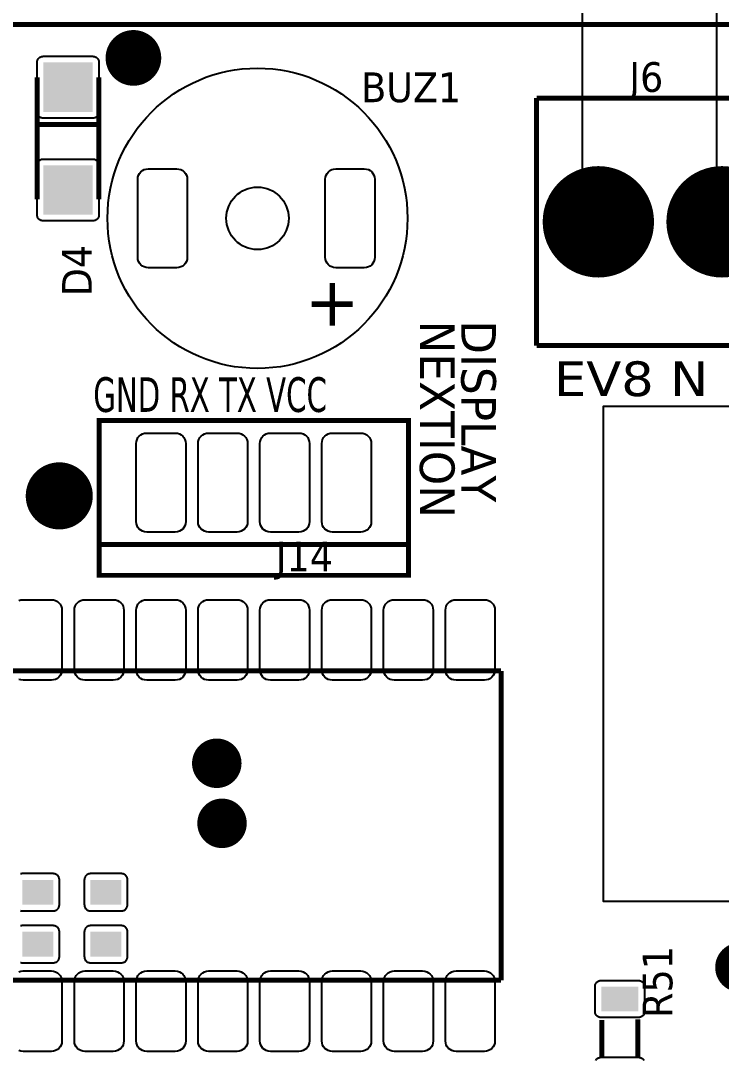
# Model space of a CAD drawing. Header units: millimetres. Extents: x 123.5 to 144.3, y 105.4 to 121.6.
# Drawn here: x 128.931 to 130.969, y 113.754 to 116.778 of the extents above; entities that cross this region are included whole.
import ezdxf

# ---------------------------------------------------------------- set-up
doc = ezdxf.new("R2010")
doc.units = ezdxf.units.MM
doc.layers.add('DESC', color=250, linetype='Continuous')
doc.layers.add('WIRES', color=7, linetype='Continuous')
doc.styles.get("Standard").update_dxf_attribs({"font": 'tahoma.ttf'})

# ---------------------------------------------------------------- blocks, each defined once
blk = doc.blocks.new('RPAD')
blk.add_trace([(-0.5, -0.5), (-0.5, 0.5), (0.5, -0.5), (0.5, 0.5)])
blk = doc.blocks.new('EPAD')
at = {"const_width": 0.5}
blk.add_lwpolyline([(-0.25, 0, 1), (0.25, 0, 1)], format="xyb", close=True, dxfattribs=at)
blk = doc.blocks.new('DIELEC-AUT006')
at = {"const_width": 0.012}
for points in [[(145.7768, 111.1683), (155.7749, 111.1683), (155.7749, 115.8809), (145.7768, 115.8809), (145.7768, 111.1683)], [(145.7768, 111.1683), (155.7749, 111.1683), (155.7749, 115.8809), (145.7768, 115.8809), (145.7768, 111.1683)], [(145.7768, 111.1683), (155.7749, 111.1683), (155.7749, 115.8809), (145.7768, 115.8809), (145.7768, 111.1683)], [(148.6748, 115.4573), (148.6748, 115.7528)], [(148.6748, 115.4573), (148.6748, 115.7528)], [(148.6748, 115.4573), (148.6748, 115.7528)], [(148.8248, 115.7528), (148.8248, 115.4573)], [(148.8248, 115.7528), (148.8248, 115.4573)], [(148.8248, 115.7528), (148.8248, 115.4573)], [(149.8859, 115.7026), (149.8859, 115.1026)], [(149.8859, 115.7026), (150.4859, 115.7026)], [(149.8859, 115.7026), (149.8859, 115.1026)], [(149.8859, 115.7026), (150.4859, 115.7026)], [(149.8859, 115.7026), (149.8859, 115.1026)], [(149.8859, 115.7026), (150.4859, 115.7026)], [(148.6748, 115.6388), (148.8248, 115.6388)], [(148.6748, 115.6388), (148.8248, 115.6388)], [(148.6748, 115.6388), (148.8248, 115.6388)], [(149.8859, 115.1026), (150.4859, 115.1026)], [(149.8859, 115.1026), (150.4859, 115.1026)], [(149.8859, 115.1026), (150.4859, 115.1026)], [(148.8252, 114.5457), (149.5752, 114.5457), (149.5752, 114.9207), (148.8252, 114.9207), (148.8252, 114.5457)], [(148.8252, 114.5457), (149.5752, 114.5457), (149.5752, 114.9207), (148.8252, 114.9207), (148.8252, 114.5457)], [(148.8252, 114.5457), (149.5752, 114.5457), (149.5752, 114.9207), (148.8252, 114.9207), (148.8252, 114.5457)], [(149.5752, 114.6207), (148.8252, 114.6207)], [(149.5752, 114.6207), (148.8252, 114.6207)], [(149.5752, 114.6207), (148.8252, 114.6207)], [(146.8002, 114.3142), (149.8002, 114.3142)], [(146.8002, 114.3142), (149.8002, 114.3142)], [(146.8002, 114.3142), (149.8002, 114.3142)], [(149.8002, 114.3142), (149.8002, 113.5642)], [(149.8002, 114.3142), (149.8002, 113.5642)], [(149.8002, 114.3142), (149.8002, 113.5642)], [(146.8002, 113.5642), (149.8002, 113.5642)], [(146.8002, 113.5642), (149.8002, 113.5642)], [(146.8002, 113.5642), (149.8002, 113.5642)], [(150.0443, 113.4677), (150.0443, 113.3792)], [(150.0443, 113.4677), (150.0443, 113.3792)], [(150.0443, 113.4677), (150.0443, 113.3792)], [(150.1313, 113.4692), (150.1313, 113.3792)], [(150.1313, 113.4692), (150.1313, 113.3792)], [(150.1313, 113.4692), (150.1313, 113.3792)]]:
    blk.add_lwpolyline(points, dxfattribs=at)
for points in [[(148.6748, 115.6688), (148.6748, 115.7888), (148.6749, 115.7904), (148.6751, 115.7919), (148.6755, 115.7933), (148.676, 115.7947), (148.6766, 115.796), (148.6773, 115.7973), (148.6782, 115.7984), (148.6792, 115.7995), (148.6802, 115.8004), (148.6814, 115.8013), (148.6826, 115.802), (148.6839, 115.8027), (148.6853, 115.8032), (148.6868, 115.8035), (148.6883, 115.8037), (148.6898, 115.8038), (148.8098, 115.8038), (148.8114, 115.8037), (148.8129, 115.8035), (148.8143, 115.8032), (148.8157, 115.8027), (148.817, 115.802), (148.8183, 115.8013), (148.8194, 115.8004), (148.8205, 115.7995), (148.8214, 115.7984), (148.8223, 115.7973), (148.823, 115.796), (148.8237, 115.7947), (148.8242, 115.7933), (148.8245, 115.7919), (148.8247, 115.7904), (148.8248, 115.7888), (148.8248, 115.6688), (148.8247, 115.6673), (148.8245, 115.6658), (148.8242, 115.6643), (148.8237, 115.6629), (148.823, 115.6616), (148.8223, 115.6604), (148.8214, 115.6592), (148.8205, 115.6582), (148.8194, 115.6572), (148.8183, 115.6563), (148.817, 115.6556), (148.8157, 115.655), (148.8143, 115.6545), (148.8129, 115.6541), (148.8114, 115.6539), (148.8098, 115.6538), (148.6898, 115.6538), (148.6883, 115.6539), (148.6868, 115.6541), (148.6853, 115.6545), (148.6839, 115.655), (148.6826, 115.6556), (148.6814, 115.6563), (148.6802, 115.6572), (148.6792, 115.6582), (148.6782, 115.6592), (148.6773, 115.6604), (148.6766, 115.6616), (148.676, 115.6629), (148.6755, 115.6643), (148.6751, 115.6658), (148.6749, 115.6673), (148.6748, 115.6688)], [(148.6748, 115.4198), (148.6748, 115.5398), (148.6749, 115.5414), (148.6751, 115.5429), (148.6755, 115.5443), (148.676, 115.5457), (148.6766, 115.547), (148.6773, 115.5483), (148.6782, 115.5494), (148.6792, 115.5505), (148.6802, 115.5514), (148.6814, 115.5523), (148.6826, 115.553), (148.6839, 115.5537), (148.6853, 115.5542), (148.6868, 115.5545), (148.6883, 115.5547), (148.6898, 115.5548), (148.8098, 115.5548), (148.8114, 115.5547), (148.8129, 115.5545), (148.8143, 115.5542), (148.8157, 115.5537), (148.817, 115.553), (148.8183, 115.5523), (148.8194, 115.5514), (148.8205, 115.5505), (148.8214, 115.5494), (148.8223, 115.5483), (148.823, 115.547), (148.8237, 115.5457), (148.8242, 115.5443), (148.8245, 115.5429), (148.8247, 115.5414), (148.8248, 115.5398), (148.8248, 115.4198), (148.8247, 115.4183), (148.8245, 115.4168), (148.8242, 115.4153), (148.8237, 115.4139), (148.823, 115.4126), (148.8223, 115.4114), (148.8214, 115.4102), (148.8205, 115.4092), (148.8194, 115.4082), (148.8183, 115.4073), (148.817, 115.4066), (148.8157, 115.406), (148.8143, 115.4055), (148.8129, 115.4051), (148.8114, 115.4049), (148.8098, 115.4048), (148.6898, 115.4048), (148.6883, 115.4049), (148.6868, 115.4051), (148.6853, 115.4055), (148.6839, 115.406), (148.6826, 115.4066), (148.6814, 115.4073), (148.6802, 115.4082), (148.6792, 115.4092), (148.6782, 115.4102), (148.6773, 115.4114), (148.6766, 115.4126), (148.676, 115.4139), (148.6755, 115.4153), (148.6751, 115.4168), (148.6749, 115.4183), (148.6748, 115.4198)], [(149.0135, 115.2911), (148.9445, 115.2911), (148.9393, 115.2916), (148.9345, 115.2931), (148.9301, 115.2954), (148.9264, 115.2985), (148.9233, 115.3022), (148.921, 115.3066), (148.9195, 115.3114), (148.919, 115.3166), (148.919, 115.5056), (148.9195, 115.5108), (148.921, 115.5156), (148.9233, 115.52), (148.9264, 115.5237), (148.9301, 115.5268), (148.9345, 115.5291), (148.9393, 115.5306), (148.9445, 115.5311), (149.0135, 115.5311), (149.0187, 115.5306), (149.0235, 115.5291), (149.0279, 115.5268), (149.0316, 115.5237), (149.0347, 115.52), (149.037, 115.5156), (149.0385, 115.5108), (149.039, 115.5056), (149.039, 115.3166), (149.0385, 115.3114), (149.037, 115.3066), (149.0347, 115.3022), (149.0316, 115.2985), (149.0279, 115.2954), (149.0235, 115.2931), (149.0187, 115.2916), (149.0135, 115.2911)], [(149.4682, 115.2911), (149.3992, 115.2911), (149.394, 115.2916), (149.3892, 115.2931), (149.3848, 115.2954), (149.3811, 115.2985), (149.378, 115.3022), (149.3757, 115.3066), (149.3742, 115.3114), (149.3737, 115.3166), (149.3737, 115.5056), (149.3742, 115.5108), (149.3757, 115.5156), (149.378, 115.52), (149.3811, 115.5237), (149.3848, 115.5268), (149.3892, 115.5291), (149.394, 115.5306), (149.3992, 115.5311), (149.4682, 115.5311), (149.4734, 115.5306), (149.4783, 115.5291), (149.4826, 115.5268), (149.4863, 115.5237), (149.4894, 115.52), (149.4917, 115.5156), (149.4932, 115.5108), (149.4937, 115.5056), (149.4937, 115.3166), (149.4932, 115.3114), (149.4917, 115.3066), (149.4894, 115.3022), (149.4863, 115.2985), (149.4826, 115.2954), (149.4783, 115.2931), (149.4734, 115.2916), (149.4682, 115.2911)], [(149.0097, 114.6507), (148.9407, 114.6507), (148.9355, 114.6512), (148.9307, 114.6526), (148.9264, 114.6549), (148.9226, 114.658), (148.9195, 114.6618), (148.9172, 114.6661), (148.9158, 114.6709), (148.9152, 114.6762), (148.9152, 114.8652), (148.9158, 114.8704), (148.9172, 114.8752), (148.9195, 114.8795), (148.9226, 114.8833), (148.9264, 114.8864), (148.9307, 114.8887), (148.9355, 114.8902), (148.9407, 114.8907), (149.0097, 114.8907), (149.015, 114.8902), (149.0198, 114.8887), (149.0241, 114.8864), (149.0279, 114.8833), (149.031, 114.8795), (149.0333, 114.8752), (149.0347, 114.8704), (149.0352, 114.8652), (149.0352, 114.6762), (149.0347, 114.6709), (149.0333, 114.6661), (149.031, 114.6618), (149.0279, 114.658), (149.0241, 114.6549), (149.0198, 114.6526), (149.015, 114.6512), (149.0097, 114.6507)], [(149.1597, 114.6507), (149.0907, 114.6507), (149.0855, 114.6512), (149.0807, 114.6526), (149.0764, 114.6549), (149.0726, 114.658), (149.0695, 114.6618), (149.0672, 114.6661), (149.0658, 114.6709), (149.0652, 114.6762), (149.0652, 114.8652), (149.0658, 114.8704), (149.0672, 114.8752), (149.0695, 114.8795), (149.0726, 114.8833), (149.0764, 114.8864), (149.0807, 114.8887), (149.0855, 114.8902), (149.0907, 114.8907), (149.1597, 114.8907), (149.165, 114.8902), (149.1698, 114.8887), (149.1741, 114.8864), (149.1779, 114.8833), (149.181, 114.8795), (149.1833, 114.8752), (149.1847, 114.8704), (149.1852, 114.8652), (149.1852, 114.6762), (149.1847, 114.6709), (149.1833, 114.6661), (149.181, 114.6618), (149.1779, 114.658), (149.1741, 114.6549), (149.1698, 114.6526), (149.165, 114.6512), (149.1597, 114.6507)], [(149.3097, 114.6507), (149.2407, 114.6507), (149.2355, 114.6512), (149.2307, 114.6526), (149.2264, 114.6549), (149.2226, 114.658), (149.2195, 114.6618), (149.2172, 114.6661), (149.2158, 114.6709), (149.2152, 114.6762), (149.2152, 114.8652), (149.2158, 114.8704), (149.2172, 114.8752), (149.2195, 114.8795), (149.2226, 114.8833), (149.2264, 114.8864), (149.2307, 114.8887), (149.2355, 114.8902), (149.2407, 114.8907), (149.3097, 114.8907), (149.315, 114.8902), (149.3198, 114.8887), (149.3241, 114.8864), (149.3279, 114.8833), (149.331, 114.8795), (149.3333, 114.8752), (149.3347, 114.8704), (149.3352, 114.8652), (149.3352, 114.6762), (149.3347, 114.6709), (149.3333, 114.6661), (149.331, 114.6618), (149.3279, 114.658), (149.3241, 114.6549), (149.3198, 114.6526), (149.315, 114.6512), (149.3097, 114.6507)], [(149.4597, 114.6507), (149.3907, 114.6507), (149.3855, 114.6512), (149.3807, 114.6526), (149.3764, 114.6549), (149.3726, 114.658), (149.3695, 114.6618), (149.3672, 114.6661), (149.3658, 114.6709), (149.3652, 114.6762), (149.3652, 114.8652), (149.3658, 114.8704), (149.3672, 114.8752), (149.3695, 114.8795), (149.3726, 114.8833), (149.3764, 114.8864), (149.3807, 114.8887), (149.3855, 114.8902), (149.3907, 114.8907), (149.4597, 114.8907), (149.465, 114.8902), (149.4698, 114.8887), (149.4741, 114.8864), (149.4779, 114.8833), (149.481, 114.8795), (149.4833, 114.8752), (149.4847, 114.8704), (149.4852, 114.8652), (149.4852, 114.6762), (149.4847, 114.6709), (149.4833, 114.6661), (149.481, 114.6618), (149.4779, 114.658), (149.4741, 114.6549), (149.4698, 114.6526), (149.465, 114.6512), (149.4597, 114.6507)], [(148.8597, 114.2917), (148.7907, 114.2917), (148.7855, 114.2922), (148.7807, 114.2936), (148.7764, 114.296), (148.7726, 114.299), (148.7695, 114.3028), (148.7672, 114.3071), (148.7658, 114.312), (148.7652, 114.3172), (148.7652, 114.4612), (148.7658, 114.4664), (148.7672, 114.4712), (148.7695, 114.4755), (148.7726, 114.4793), (148.7764, 114.4824), (148.7807, 114.4847), (148.7855, 114.4862), (148.7907, 114.4867), (148.8597, 114.4867), (148.865, 114.4862), (148.8698, 114.4847), (148.8741, 114.4824), (148.8779, 114.4793), (148.881, 114.4755), (148.8833, 114.4712), (148.8847, 114.4664), (148.8852, 114.4612), (148.8852, 114.3172), (148.8847, 114.312), (148.8833, 114.3071), (148.881, 114.3028), (148.8779, 114.299), (148.8741, 114.296), (148.8698, 114.2936), (148.865, 114.2922), (148.8597, 114.2917)], [(149.0097, 114.2917), (148.9407, 114.2917), (148.9355, 114.2922), (148.9307, 114.2936), (148.9264, 114.296), (148.9226, 114.299), (148.9195, 114.3028), (148.9172, 114.3071), (148.9158, 114.312), (148.9152, 114.3172), (148.9152, 114.4612), (148.9158, 114.4664), (148.9172, 114.4712), (148.9195, 114.4755), (148.9226, 114.4793), (148.9264, 114.4824), (148.9307, 114.4847), (148.9355, 114.4862), (148.9407, 114.4867), (149.0097, 114.4867), (149.015, 114.4862), (149.0198, 114.4847), (149.0241, 114.4824), (149.0279, 114.4793), (149.031, 114.4755), (149.0333, 114.4712), (149.0347, 114.4664), (149.0352, 114.4612), (149.0352, 114.3172), (149.0347, 114.312), (149.0333, 114.3071), (149.031, 114.3028), (149.0279, 114.299), (149.0241, 114.296), (149.0198, 114.2936), (149.015, 114.2922), (149.0097, 114.2917)], [(149.1597, 114.2917), (149.0907, 114.2917), (149.0855, 114.2922), (149.0807, 114.2936), (149.0764, 114.296), (149.0726, 114.299), (149.0695, 114.3028), (149.0672, 114.3071), (149.0658, 114.312), (149.0652, 114.3172), (149.0652, 114.4612), (149.0658, 114.4664), (149.0672, 114.4712), (149.0695, 114.4755), (149.0726, 114.4793), (149.0764, 114.4824), (149.0807, 114.4847), (149.0855, 114.4862), (149.0907, 114.4867), (149.1597, 114.4867), (149.165, 114.4862), (149.1698, 114.4847), (149.1741, 114.4824), (149.1779, 114.4793), (149.181, 114.4755), (149.1833, 114.4712), (149.1847, 114.4664), (149.1852, 114.4612), (149.1852, 114.3172), (149.1847, 114.312), (149.1833, 114.3071), (149.181, 114.3028), (149.1779, 114.299), (149.1741, 114.296), (149.1698, 114.2936), (149.165, 114.2922), (149.1597, 114.2917)], [(149.3097, 114.2917), (149.2407, 114.2917), (149.2355, 114.2922), (149.2307, 114.2936), (149.2264, 114.296), (149.2226, 114.299), (149.2195, 114.3028), (149.2172, 114.3071), (149.2158, 114.312), (149.2152, 114.3172), (149.2152, 114.4612), (149.2158, 114.4664), (149.2172, 114.4712), (149.2195, 114.4755), (149.2226, 114.4793), (149.2264, 114.4824), (149.2307, 114.4847), (149.2355, 114.4862), (149.2407, 114.4867), (149.3097, 114.4867), (149.315, 114.4862), (149.3198, 114.4847), (149.3241, 114.4824), (149.3279, 114.4793), (149.331, 114.4755), (149.3333, 114.4712), (149.3347, 114.4664), (149.3352, 114.4612), (149.3352, 114.3172), (149.3347, 114.312), (149.3333, 114.3071), (149.331, 114.3028), (149.3279, 114.299), (149.3241, 114.296), (149.3198, 114.2936), (149.315, 114.2922), (149.3097, 114.2917)], [(149.4597, 114.2917), (149.3907, 114.2917), (149.3855, 114.2922), (149.3807, 114.2936), (149.3764, 114.296), (149.3726, 114.299), (149.3695, 114.3028), (149.3672, 114.3071), (149.3658, 114.312), (149.3652, 114.3172), (149.3652, 114.4612), (149.3658, 114.4664), (149.3672, 114.4712), (149.3695, 114.4755), (149.3726, 114.4793), (149.3764, 114.4824), (149.3807, 114.4847), (149.3855, 114.4862), (149.3907, 114.4867), (149.4597, 114.4867), (149.465, 114.4862), (149.4698, 114.4847), (149.4741, 114.4824), (149.4779, 114.4793), (149.481, 114.4755), (149.4833, 114.4712), (149.4847, 114.4664), (149.4852, 114.4612), (149.4852, 114.3172), (149.4847, 114.312), (149.4833, 114.3071), (149.481, 114.3028), (149.4779, 114.299), (149.4741, 114.296), (149.4698, 114.2936), (149.465, 114.2922), (149.4597, 114.2917)], [(149.6097, 114.2917), (149.5407, 114.2917), (149.5355, 114.2922), (149.5307, 114.2936), (149.5264, 114.296), (149.5226, 114.299), (149.5195, 114.3028), (149.5172, 114.3071), (149.5158, 114.312), (149.5152, 114.3172), (149.5152, 114.4612), (149.5158, 114.4664), (149.5172, 114.4712), (149.5195, 114.4755), (149.5226, 114.4793), (149.5264, 114.4824), (149.5307, 114.4847), (149.5355, 114.4862), (149.5407, 114.4867), (149.6097, 114.4867), (149.615, 114.4862), (149.6198, 114.4847), (149.6241, 114.4824), (149.6279, 114.4793), (149.631, 114.4755), (149.6333, 114.4712), (149.6347, 114.4664), (149.6352, 114.4612), (149.6352, 114.3172), (149.6347, 114.312), (149.6333, 114.3071), (149.631, 114.3028), (149.6279, 114.299), (149.6241, 114.296), (149.6198, 114.2936), (149.615, 114.2922), (149.6097, 114.2917)], [(149.7597, 114.2917), (149.6907, 114.2917), (149.6855, 114.2922), (149.6807, 114.2936), (149.6764, 114.296), (149.6726, 114.299), (149.6695, 114.3028), (149.6672, 114.3071), (149.6658, 114.312), (149.6652, 114.3172), (149.6652, 114.4612), (149.6658, 114.4664), (149.6672, 114.4712), (149.6695, 114.4755), (149.6726, 114.4793), (149.6764, 114.4824), (149.6807, 114.4847), (149.6855, 114.4862), (149.6907, 114.4867), (149.7597, 114.4867), (149.765, 114.4862), (149.7698, 114.4847), (149.7741, 114.4824), (149.7779, 114.4793), (149.781, 114.4755), (149.7833, 114.4712), (149.7847, 114.4664), (149.7852, 114.4612), (149.7852, 114.3172), (149.7847, 114.312), (149.7833, 114.3071), (149.781, 114.3028), (149.7779, 114.299), (149.7741, 114.296), (149.7698, 114.2936), (149.765, 114.2922), (149.7597, 114.2917)], [(148.8943, 113.7476), (148.8943, 113.8076), (148.8942, 113.8091), (148.894, 113.8106), (148.8936, 113.8121), (148.8931, 113.8135), (148.8925, 113.8148), (148.8918, 113.816), (148.8909, 113.8172), (148.8899, 113.8182), (148.8889, 113.8192), (148.8877, 113.82), (148.8865, 113.8208), (148.8852, 113.8214), (148.8838, 113.8219), (148.8823, 113.8223), (148.8808, 113.8225), (148.8793, 113.8226), (148.8043, 113.8226), (148.8027, 113.8225), (148.8012, 113.8223), (148.7998, 113.8219), (148.7984, 113.8214), (148.7971, 113.8208), (148.7958, 113.82), (148.7947, 113.8192), (148.7936, 113.8182), (148.7927, 113.8172), (148.7918, 113.816), (148.7911, 113.8148), (148.7904, 113.8135), (148.7899, 113.8121), (148.7896, 113.8106), (148.7894, 113.8091), (148.7893, 113.8076), (148.7893, 113.7476), (148.7894, 113.746), (148.7896, 113.7445), (148.7899, 113.743), (148.7904, 113.7417), (148.7911, 113.7403), (148.7918, 113.7391), (148.7927, 113.738), (148.7936, 113.7369), (148.7947, 113.7359), (148.7958, 113.7351), (148.7971, 113.7343), (148.7984, 113.7337), (148.7998, 113.7332), (148.8012, 113.7329), (148.8027, 113.7326), (148.8043, 113.7326), (148.8793, 113.7326), (148.8808, 113.7326), (148.8823, 113.7329), (148.8838, 113.7332), (148.8852, 113.7337), (148.8865, 113.7343), (148.8877, 113.7351), (148.8889, 113.7359), (148.8899, 113.7369), (148.8909, 113.738), (148.8918, 113.7391), (148.8925, 113.7403), (148.8931, 113.7417), (148.8936, 113.743), (148.894, 113.7445), (148.8942, 113.746), (148.8943, 113.7476)], [(148.8943, 113.6216), (148.8943, 113.6816), (148.8942, 113.6831), (148.894, 113.6846), (148.8936, 113.6861), (148.8931, 113.6875), (148.8925, 113.6888), (148.8918, 113.69), (148.8909, 113.6912), (148.8899, 113.6922), (148.8889, 113.6932), (148.8877, 113.694), (148.8865, 113.6948), (148.8852, 113.6954), (148.8838, 113.6959), (148.8823, 113.6963), (148.8808, 113.6965), (148.8793, 113.6966), (148.8043, 113.6966), (148.8027, 113.6965), (148.8012, 113.6963), (148.7998, 113.6959), (148.7984, 113.6954), (148.7971, 113.6948), (148.7958, 113.694), (148.7947, 113.6932), (148.7936, 113.6922), (148.7927, 113.6912), (148.7918, 113.69), (148.7911, 113.6888), (148.7904, 113.6875), (148.7899, 113.6861), (148.7896, 113.6846), (148.7894, 113.6831), (148.7893, 113.6816), (148.7893, 113.6216), (148.7894, 113.62), (148.7896, 113.6185), (148.7899, 113.617), (148.7904, 113.6157), (148.7911, 113.6143), (148.7918, 113.6131), (148.7927, 113.612), (148.7936, 113.6109), (148.7947, 113.6099), (148.7958, 113.6091), (148.7971, 113.6083), (148.7984, 113.6077), (148.7998, 113.6072), (148.8012, 113.6069), (148.8027, 113.6066), (148.8043, 113.6066), (148.8793, 113.6066), (148.8808, 113.6066), (148.8823, 113.6069), (148.8838, 113.6072), (148.8852, 113.6077), (148.8865, 113.6083), (148.8877, 113.6091), (148.8889, 113.6099), (148.8899, 113.6109), (148.8909, 113.612), (148.8918, 113.6131), (148.8925, 113.6143), (148.8931, 113.6157), (148.8936, 113.617), (148.894, 113.6185), (148.8942, 113.62), (148.8943, 113.6216)], [(148.7907, 113.5867), (148.8597, 113.5867), (148.865, 113.5862), (148.8698, 113.5847), (148.8741, 113.5824), (148.8779, 113.5793), (148.881, 113.5755), (148.8833, 113.5712), (148.8847, 113.5664), (148.8852, 113.5612), (148.8852, 113.4172), (148.8847, 113.412), (148.8833, 113.4071), (148.881, 113.4028), (148.8779, 113.399), (148.8741, 113.396), (148.8698, 113.3936), (148.865, 113.3922), (148.8597, 113.3917), (148.7907, 113.3917), (148.7855, 113.3922), (148.7807, 113.3936), (148.7764, 113.396), (148.7726, 113.399), (148.7695, 113.4028), (148.7672, 113.4071), (148.7658, 113.412), (148.7652, 113.4172), (148.7652, 113.5612), (148.7658, 113.5664), (148.7672, 113.5712), (148.7695, 113.5755), (148.7726, 113.5793), (148.7764, 113.5824), (148.7807, 113.5847), (148.7855, 113.5862), (148.7907, 113.5867)], [(148.9407, 113.5867), (149.0097, 113.5867), (149.015, 113.5862), (149.0198, 113.5847), (149.0241, 113.5824), (149.0279, 113.5793), (149.031, 113.5755), (149.0333, 113.5712), (149.0347, 113.5664), (149.0352, 113.5612), (149.0352, 113.4172), (149.0347, 113.412), (149.0333, 113.4071), (149.031, 113.4028), (149.0279, 113.399), (149.0241, 113.396), (149.0198, 113.3936), (149.015, 113.3922), (149.0097, 113.3917), (148.9407, 113.3917), (148.9355, 113.3922), (148.9307, 113.3936), (148.9264, 113.396), (148.9226, 113.399), (148.9195, 113.4028), (148.9172, 113.4071), (148.9158, 113.412), (148.9152, 113.4172), (148.9152, 113.5612), (148.9158, 113.5664), (148.9172, 113.5712), (148.9195, 113.5755), (148.9226, 113.5793), (148.9264, 113.5824), (148.9307, 113.5847), (148.9355, 113.5862), (148.9407, 113.5867)], [(149.0907, 113.5867), (149.1597, 113.5867), (149.165, 113.5862), (149.1698, 113.5847), (149.1741, 113.5824), (149.1779, 113.5793), (149.181, 113.5755), (149.1833, 113.5712), (149.1847, 113.5664), (149.1852, 113.5612), (149.1852, 113.4172), (149.1847, 113.412), (149.1833, 113.4071), (149.181, 113.4028), (149.1779, 113.399), (149.1741, 113.396), (149.1698, 113.3936), (149.165, 113.3922), (149.1597, 113.3917), (149.0907, 113.3917), (149.0855, 113.3922), (149.0807, 113.3936), (149.0764, 113.396), (149.0726, 113.399), (149.0695, 113.4028), (149.0672, 113.4071), (149.0658, 113.412), (149.0652, 113.4172), (149.0652, 113.5612), (149.0658, 113.5664), (149.0672, 113.5712), (149.0695, 113.5755), (149.0726, 113.5793), (149.0764, 113.5824), (149.0807, 113.5847), (149.0855, 113.5862), (149.0907, 113.5867)], [(149.2407, 113.5867), (149.3097, 113.5867), (149.315, 113.5862), (149.3198, 113.5847), (149.3241, 113.5824), (149.3279, 113.5793), (149.331, 113.5755), (149.3333, 113.5712), (149.3347, 113.5664), (149.3352, 113.5612), (149.3352, 113.4172), (149.3347, 113.412), (149.3333, 113.4071), (149.331, 113.4028), (149.3279, 113.399), (149.3241, 113.396), (149.3198, 113.3936), (149.315, 113.3922), (149.3097, 113.3917), (149.2407, 113.3917), (149.2355, 113.3922), (149.2307, 113.3936), (149.2264, 113.396), (149.2226, 113.399), (149.2195, 113.4028), (149.2172, 113.4071), (149.2158, 113.412), (149.2152, 113.4172), (149.2152, 113.5612), (149.2158, 113.5664), (149.2172, 113.5712), (149.2195, 113.5755), (149.2226, 113.5793), (149.2264, 113.5824), (149.2307, 113.5847), (149.2355, 113.5862), (149.2407, 113.5867)], [(149.3907, 113.5867), (149.4597, 113.5867), (149.465, 113.5862), (149.4698, 113.5847), (149.4741, 113.5824), (149.4779, 113.5793), (149.481, 113.5755), (149.4833, 113.5712), (149.4847, 113.5664), (149.4852, 113.5612), (149.4852, 113.4172), (149.4847, 113.412), (149.4833, 113.4071), (149.481, 113.4028), (149.4779, 113.399), (149.4741, 113.396), (149.4698, 113.3936), (149.465, 113.3922), (149.4597, 113.3917), (149.3907, 113.3917), (149.3855, 113.3922), (149.3807, 113.3936), (149.3764, 113.396), (149.3726, 113.399), (149.3695, 113.4028), (149.3672, 113.4071), (149.3658, 113.412), (149.3652, 113.4172), (149.3652, 113.5612), (149.3658, 113.5664), (149.3672, 113.5712), (149.3695, 113.5755), (149.3726, 113.5793), (149.3764, 113.5824), (149.3807, 113.5847), (149.3855, 113.5862), (149.3907, 113.5867)], [(149.5407, 113.5867), (149.6097, 113.5867), (149.615, 113.5862), (149.6198, 113.5847), (149.6241, 113.5824), (149.6279, 113.5793), (149.631, 113.5755), (149.6333, 113.5712), (149.6347, 113.5664), (149.6352, 113.5612), (149.6352, 113.4172), (149.6347, 113.412), (149.6333, 113.4071), (149.631, 113.4028), (149.6279, 113.399), (149.6241, 113.396), (149.6198, 113.3936), (149.615, 113.3922), (149.6097, 113.3917), (149.5407, 113.3917), (149.5355, 113.3922), (149.5307, 113.3936), (149.5264, 113.396), (149.5226, 113.399), (149.5195, 113.4028), (149.5172, 113.4071), (149.5158, 113.412), (149.5152, 113.4172), (149.5152, 113.5612), (149.5158, 113.5664), (149.5172, 113.5712), (149.5195, 113.5755), (149.5226, 113.5793), (149.5264, 113.5824), (149.5307, 113.5847), (149.5355, 113.5862), (149.5407, 113.5867)], [(149.6907, 113.5867), (149.7597, 113.5867), (149.765, 113.5862), (149.7698, 113.5847), (149.7741, 113.5824), (149.7779, 113.5793), (149.781, 113.5755), (149.7833, 113.5712), (149.7847, 113.5664), (149.7852, 113.5612), (149.7852, 113.4172), (149.7847, 113.412), (149.7833, 113.4071), (149.781, 113.4028), (149.7779, 113.399), (149.7741, 113.396), (149.7698, 113.3936), (149.765, 113.3922), (149.7597, 113.3917), (149.6907, 113.3917), (149.6855, 113.3922), (149.6807, 113.3936), (149.6764, 113.396), (149.6726, 113.399), (149.6695, 113.4028), (149.6672, 113.4071), (149.6658, 113.412), (149.6652, 113.4172), (149.6652, 113.5612), (149.6658, 113.5664), (149.6672, 113.5712), (149.6695, 113.5755), (149.6726, 113.5793), (149.6764, 113.5824), (149.6807, 113.5847), (149.6855, 113.5862), (149.6907, 113.5867)], [(150.1478, 113.5487), (150.1478, 113.4887), (150.1478, 113.4871), (150.1475, 113.4856), (150.1472, 113.4842), (150.1467, 113.4828), (150.1461, 113.4815), (150.1453, 113.4802), (150.1445, 113.4791), (150.1435, 113.478), (150.1425, 113.4771), (150.1413, 113.4762), (150.1401, 113.4755), (150.1387, 113.4749), (150.1374, 113.4744), (150.1359, 113.474), (150.1344, 113.4738), (150.1328, 113.4737), (150.0428, 113.4737), (150.0413, 113.4738), (150.0398, 113.474), (150.0383, 113.4744), (150.0369, 113.4749), (150.0356, 113.4755), (150.0344, 113.4762), (150.0332, 113.4771), (150.0322, 113.478), (150.0312, 113.4791), (150.0304, 113.4802), (150.0296, 113.4815), (150.029, 113.4828), (150.0285, 113.4842), (150.0281, 113.4856), (150.0279, 113.4871), (150.0278, 113.4887), (150.0278, 113.5487), (150.0279, 113.5503), (150.0281, 113.5518), (150.0285, 113.5532), (150.029, 113.5546), (150.0296, 113.5559), (150.0304, 113.5571), (150.0312, 113.5583), (150.0322, 113.5594), (150.0332, 113.5603), (150.0344, 113.5612), (150.0356, 113.5619), (150.0369, 113.5625), (150.0383, 113.563), (150.0398, 113.5634), (150.0413, 113.5636), (150.0428, 113.5637), (150.1328, 113.5637), (150.1344, 113.5636), (150.1359, 113.5634), (150.1374, 113.563), (150.1387, 113.5625), (150.1401, 113.5619), (150.1413, 113.5612), (150.1425, 113.5603), (150.1435, 113.5594), (150.1445, 113.5583), (150.1453, 113.5571), (150.1461, 113.5559), (150.1467, 113.5546), (150.1472, 113.5532), (150.1475, 113.5518), (150.1478, 113.5503), (150.1478, 113.5487)]]:
    blk.add_lwpolyline(points, close=True)
for points in [[(150.4504, 113.756), (150.4504, 114.955), (150.0475, 114.955), (150.0475, 113.756), (150.4504, 113.756)], [(148.6307, 114.4847), (148.6355, 114.4862), (148.6407, 114.4867), (148.7097, 114.4867), (148.715, 114.4862), (148.7198, 114.4847), (148.7241, 114.4824), (148.7279, 114.4793), (148.731, 114.4755), (148.7333, 114.4712), (148.7347, 114.4664), (148.7352, 114.4612), (148.7352, 114.3172), (148.7347, 114.312), (148.7333, 114.3071), (148.731, 114.3028), (148.7279, 114.299), (148.7241, 114.296), (148.7198, 114.2936), (148.715, 114.2922), (148.7097, 114.2917), (148.7097, 114.2917), (148.6407, 114.2917), (148.6355, 114.2922), (148.6307, 114.2936)], [(148.6344, 113.7332), (148.6359, 113.7329), (148.6374, 113.7326), (148.6389, 113.7326), (148.7139, 113.7326), (148.7155, 113.7326), (148.717, 113.7329), (148.7184, 113.7332), (148.7198, 113.7337), (148.7211, 113.7343), (148.7224, 113.7351), (148.7235, 113.7359), (148.7246, 113.7369), (148.7256, 113.738), (148.7264, 113.7391), (148.7272, 113.7403), (148.7278, 113.7417), (148.7283, 113.743), (148.7286, 113.7445), (148.7289, 113.746), (148.7289, 113.7476), (148.7289, 113.7476), (148.7289, 113.8076), (148.7289, 113.8091), (148.7286, 113.8106), (148.7283, 113.8121), (148.7278, 113.8135), (148.7272, 113.8148), (148.7264, 113.816), (148.7256, 113.8172), (148.7246, 113.8182), (148.7235, 113.8192), (148.7224, 113.82), (148.7211, 113.8208), (148.7198, 113.8214), (148.7184, 113.8219), (148.717, 113.8223), (148.7155, 113.8225), (148.7139, 113.8226), (148.6389, 113.8226), (148.6374, 113.8225), (148.6359, 113.8223), (148.6344, 113.8219)], [(148.6344, 113.6072), (148.6359, 113.6069), (148.6374, 113.6066), (148.6389, 113.6066), (148.7139, 113.6066), (148.7155, 113.6066), (148.717, 113.6069), (148.7184, 113.6072), (148.7198, 113.6077), (148.7211, 113.6083), (148.7224, 113.6091), (148.7235, 113.6099), (148.7246, 113.6109), (148.7256, 113.612), (148.7264, 113.6131), (148.7272, 113.6143), (148.7278, 113.6157), (148.7283, 113.617), (148.7286, 113.6185), (148.7289, 113.62), (148.7289, 113.6216), (148.7289, 113.6216), (148.7289, 113.6816), (148.7289, 113.6831), (148.7286, 113.6846), (148.7283, 113.6861), (148.7278, 113.6875), (148.7272, 113.6888), (148.7264, 113.69), (148.7256, 113.6912), (148.7246, 113.6922), (148.7235, 113.6932), (148.7224, 113.694), (148.7211, 113.6948), (148.7198, 113.6954), (148.7184, 113.6959), (148.717, 113.6963), (148.7155, 113.6965), (148.7139, 113.6966), (148.6389, 113.6966), (148.6374, 113.6965), (148.6359, 113.6963), (148.6344, 113.6959)], [(148.6307, 113.5847), (148.6355, 113.5862), (148.6407, 113.5867), (148.6407, 113.5867), (148.7097, 113.5867), (148.715, 113.5862), (148.7198, 113.5847), (148.7241, 113.5824), (148.7279, 113.5793), (148.731, 113.5755), (148.7333, 113.5712), (148.7347, 113.5664), (148.7352, 113.5612), (148.7352, 113.4172), (148.7347, 113.412), (148.7333, 113.4071), (148.731, 113.4028), (148.7279, 113.399), (148.7241, 113.396), (148.7198, 113.3936), (148.715, 113.3922), (148.7097, 113.3917), (148.6407, 113.3917), (148.6355, 113.3922), (148.6307, 113.3936)], [(150.0296, 113.3699), (150.0304, 113.3711), (150.0312, 113.3723), (150.0322, 113.3734), (150.0332, 113.3743), (150.0344, 113.3752), (150.0356, 113.3759), (150.0369, 113.3765), (150.0383, 113.377), (150.0398, 113.3774), (150.0413, 113.3776), (150.0428, 113.3777), (150.1328, 113.3777), (150.1344, 113.3776), (150.1359, 113.3774), (150.1374, 113.377), (150.1387, 113.3765), (150.1401, 113.3759), (150.1413, 113.3752), (150.1425, 113.3743), (150.1435, 113.3734), (150.1445, 113.3723), (150.1453, 113.3711), (150.1461, 113.3699)]]:
    blk.add_lwpolyline(points)
for radius in [0.3638, 0.3638, 0.3638, 0.0756, 0.0756, 0.0756]:
    blk.add_circle((149.2093, 115.4111), radius)
at = {"zscale": 1.5}
for p, xscale, yscale in [((148.9084, 115.7999), 0.135, 0.135), ((150.0359, 115.4026), 0.27, 0.27), ((150.3359, 115.4026), 0.27, 0.27), ((148.7286, 114.7383), 0.1626375, 0.1626375), ((149.1106, 114.0902), 0.12, 0.12), ((149.1233, 113.9446), 0.12, 0.12), ((150.3792, 113.5955), 0.12, 0.12)]:
    blk.add_blockref('EPAD', p, dxfattribs=dict(at, xscale=xscale, yscale=yscale))
for p, xscale, yscale, rotation in [((148.7498, 115.7288), 0.12, 0.12, 90), ((148.7498, 115.4798), 0.12, 0.12, 90), ((148.6764, 113.7776), 0.06, 0.07500000000000001, 270), ((148.8418, 113.7776), 0.06, 0.07500000000000001, 270), ((148.6764, 113.6516), 0.06, 0.07500000000000001, 270), ((148.8418, 113.6516), 0.06, 0.07500000000000001, 270), ((150.0878, 113.5187), 0.06, 0.09, 270)]:
    blk.add_blockref('RPAD', p, dxfattribs=dict(at, xscale=xscale, yscale=yscale, rotation=rotation))
for s, height, width, p in [('J6', 0.072, 1.041667, (150.1109, 115.7176)), ('J6', 0.072, 1.041667, (150.1109, 115.7176)), ('J6', 0.072, 1.041667, (150.1109, 115.7176)), ('BUZ1', 0.072, 1.041667, (149.4609, 115.6926)), ('BUZ1', 0.072, 1.041667, (149.4609, 115.6926)), ('BUZ1', 0.072, 1.041667, (149.4609, 115.6926)), ('EV8 N', 0.084, 1.25, (149.9284, 114.9803)), ('EV8 N', 0.084, 1.25, (149.9284, 114.9803)), ('EV8 N', 0.084, 1.25, (149.9284, 114.9803)), ('GND RX TX VCC', 0.084, 0.714286, (148.8111, 114.9419)), ('GND RX TX VCC', 0.084, 0.714286, (148.8111, 114.9419)), ('GND RX TX VCC', 0.084, 0.714286, (148.8111, 114.9419)), ('J14', 0.072, 1.041667, (149.2537, 114.5552)), ('J14', 0.072, 1.041667, (149.2537, 114.5552)), ('J14', 0.072, 1.041667, (149.2537, 114.5552))]:
    blk.add_text(s, height=height, dxfattribs=dict(width=width)).set_placement(p)
for s, height, rotation, width, p in [('D4', 0.072, 90, 1.041667, (148.8075, 115.2222)), ('D4', 0.072, 90, 1.041667, (148.8075, 115.2222)), ('D4', 0.072, 90, 1.041667, (148.8075, 115.2222)), ('+', 0.12, 180, 1.125, (149.4573, 115.2544)), ('+', 0.12, 180, 1.125, (149.4573, 115.2544)), ('+', 0.12, 180, 1.125, (149.4573, 115.2544)), ('NEXTION', 0.084, 270, 1.071429, (149.6032, 115.163)), ('NEXTION', 0.084, 270, 1.071429, (149.6032, 115.163)), ('NEXTION', 0.084, 270, 1.071429, (149.6032, 115.163)), ('DISPLAY', 0.084, 270, 1.071429, (149.7035, 115.164)), ('DISPLAY', 0.084, 270, 1.071429, (149.7035, 115.164)), ('DISPLAY', 0.084, 270, 1.071429, (149.7035, 115.164)), ('R51', 0.072, 90, 1.041667, (150.2153, 113.4731)), ('R51', 0.072, 90, 1.041667, (150.2153, 113.4731)), ('R51', 0.072, 90, 1.041667, (150.2153, 113.4731))]:
    blk.add_text(s, height=height, rotation=rotation, dxfattribs=dict(width=width)).set_placement(p)

msp = doc.modelspace()

# ---------------------------------------------------------------- linework, layer by layer
at = {"layer": 'WIRES'}
for p, q in [((130.9555, 118.2491), (130.9555, 116.2064)), ((130.5648, 117.3932), (130.5648, 116.2194))]:
    msp.add_line(p, q, dxfattribs=at)

# ---------------------------------------------------------------- block references
at = {"layer": 'DESC', "xscale": 1.2, "yscale": 1.2, "zscale": 1.2}
msp.add_blockref('DIELEC-AUT006', (-49.4312, -22.2901), dxfattribs=at)

doc.saveas('drawing.dxf')
